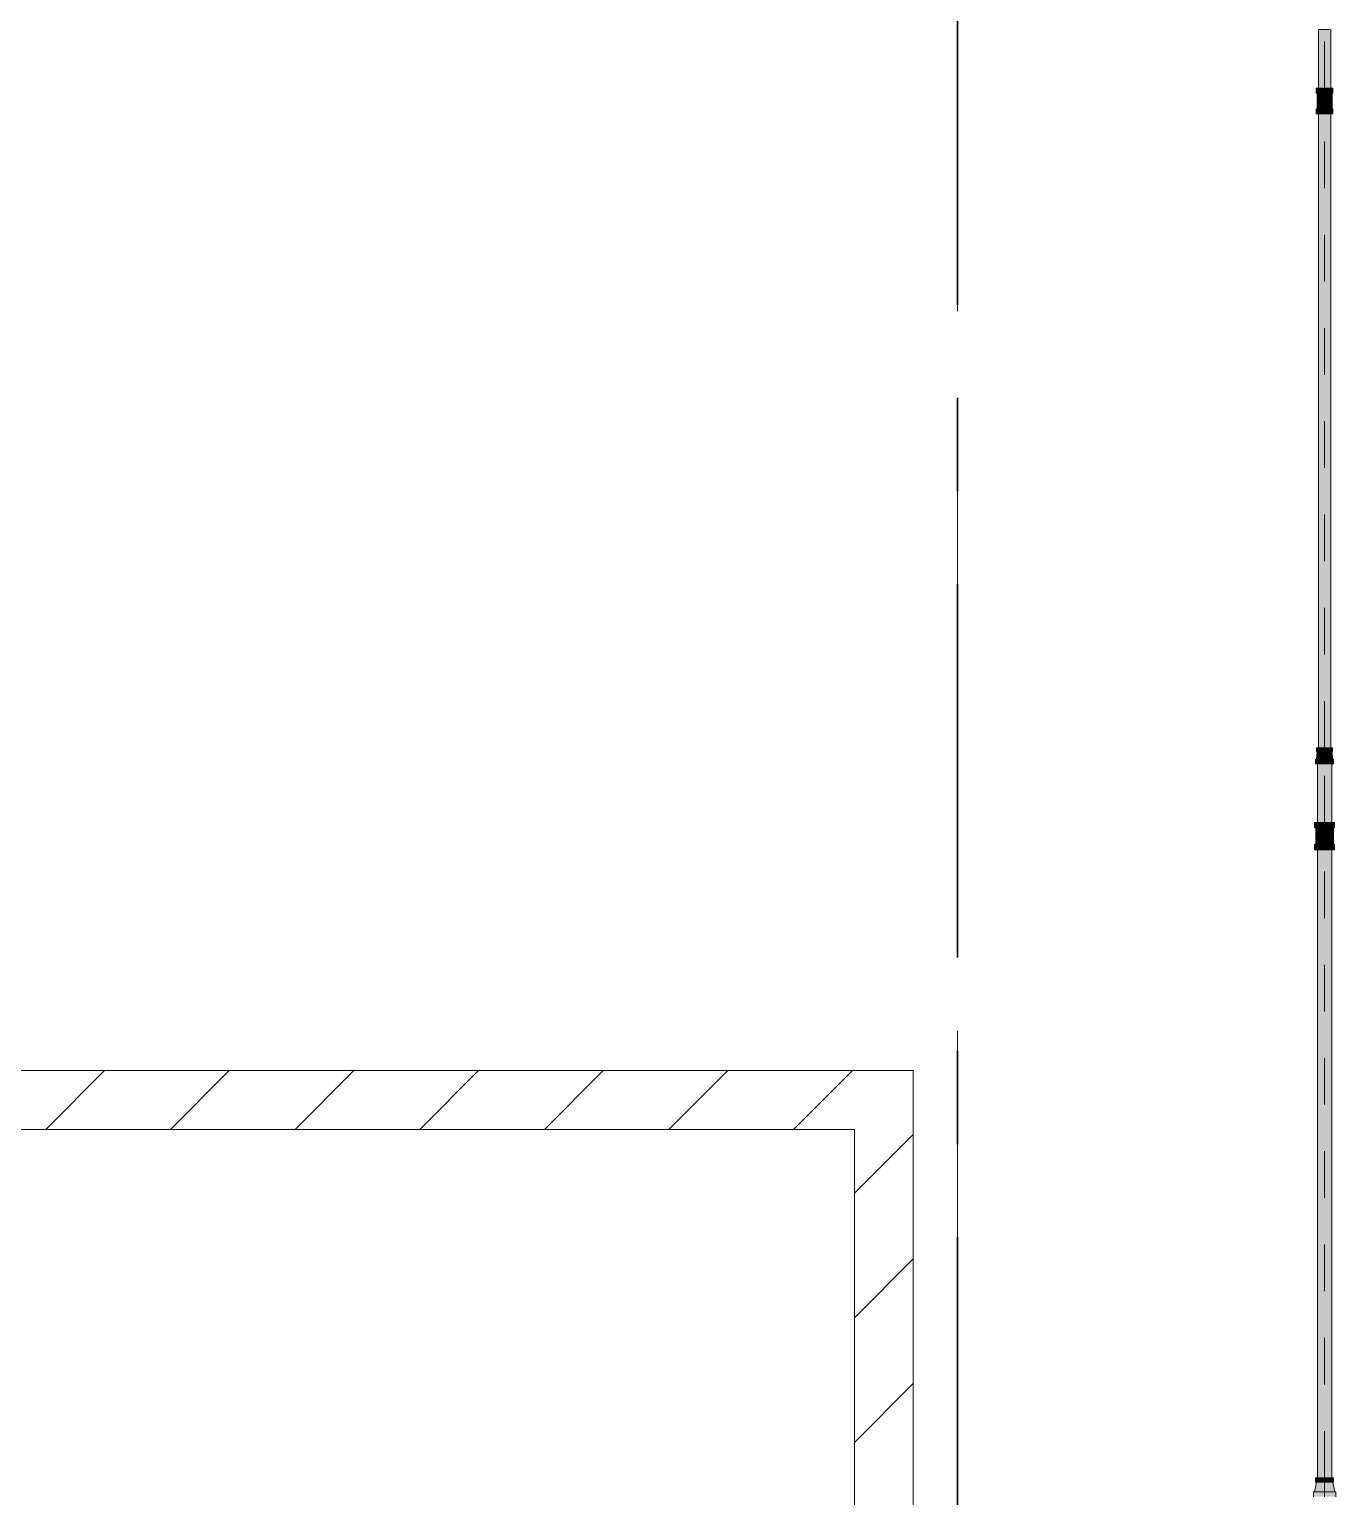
# Model space of a CAD drawing. Header units: millimetres. Extents: x -4000 to 187956, y -58990 to 162485.
# Drawn here: x 9841 to 14288, y 6950 to 11944 of the extents above; entities that cross this region are included whole.
import ezdxf

# ---------------------------------------------------------------- set-up
doc = ezdxf.new("R2010")
doc.units = ezdxf.units.MM
for name, pattern in [('Dash 1_16_', [317.5, 158.75, -158.75]), ('Grid Line', [2222.5, 1270, -317.5, 317.5, -317.5]), ('Grid Line 12_5mm', [2150, 1250, -300, 300, -300])]:
    doc.linetypes.add(name, pattern=pattern)
for name, color, linetype, lineweight in [('A-WALL', 113, 'Continuous', 13), ('A-WALL-PATT', 111, 'Continuous', 13), ('P-PIPE', 3, 'Continuous', 9), ('P-PIPE-CNTR', 3, 'Continuous', 9), ('S-GRID', 1, 'Continuous', 30)]:
    doc.layers.add(name, color=color, linetype=linetype, lineweight=lineweight)
pattern_1 = [(45, (0, 0), (-212.132, 212.132), [])]

# ---------------------------------------------------------------- blocks, each defined once
blk = doc.blocks.new('CMF2_NHAXUONG_A_rvt-1-FFS - TANG 1')
at = {"layer": 'A-WALL-PATT', "lineweight": 9}
h = blk.add_hatch(dxfattribs=at)
h.set_pattern_fill('FP_12', color=250, style=0, pattern_type=2)
h.set_pattern_definition(pattern_1)
h.paths.add_polyline_path([(900.5, 8200), (12850, 8200), (12850, 8400), (500.5, 8400), (500.5, 8200)])
h = blk.add_hatch(dxfattribs=at)
h.set_pattern_fill('FP_12', color=250, style=0, pattern_type=2)
h.set_pattern_definition(pattern_1)
h.paths.add_polyline_path([(12850, 1000.1), (12850, 8200), (12650, 8200), (12650, 1000.1)])
at = {"layer": 'A-WALL', "color": 50, "lineweight": 15}
for p, q in [((12850, 8400), (7950.1, 8400)), ((12850, 8200), (12850, 8400)), ((1000.5, 8200), (12650, 8200)), ((12650, 8200), (12650, 1000.1)), ((12850, 1000.1), (12850, 8200))]:
    blk.add_line(p, q, dxfattribs=at)
at = {"layer": 'A-WALL', "color": 35, "lineweight": 15}
for p, q in [((12850, 8400), (7950.1, 8400)), ((12850, 8400), (12850, 8200)), ((7515, 8200), (12650, 8200)), ((12650, 8200), (12650, 1000.1)), ((12850, 1000.1), (12850, 8200))]:
    blk.add_line(p, q, dxfattribs=at)
at = {"layer": 'S-GRID', "linetype": 'Grid Line 12_5mm', "lineweight": 9}
blk.add_line((13000, 161185.2), (13000, -16487.4), dxfattribs=at)
blk.add_line((13000, 161185.2), (13000, -16487.4), dxfattribs=at)

msp = doc.modelspace()

# ---------------------------------------------------------------- block references
at = {"lineweight": 5}
msp.add_blockref('CMF2_NHAXUONG_A_rvt-1-FFS - TANG 1', (0, 0), dxfattribs=at)

# ---------------------------------------------------------------- next in the draw order: hatches: boundary and pattern name
at = {"layer": 'P-PIPE', "transparency": 33554534}
for points in [[(14228.9, 11743.9), (14250, 11743.9), (14250, 11944.1), (14228.9, 11944.1), (14228.9, 11848.3)], [(14250, 11743.9), (14271.1, 11743.9), (14270.4, 11944.1), (14250, 11944.1), (14250, 11848.3)], [(14229.8, 11727.2), (14250, 11727.2), (14250, 11743.9), (14221.4, 11743.9), (14222.3, 11727.2), (14225.2, 11727.2)], [(14278.6, 11727.2), (14277.7, 11743.9), (14250, 11743.9), (14250, 11727.2), (14277.7, 11727.2)], [(14248.4, 11673.3), (14250, 11673.3), (14250, 11679.1), (14240.8, 11681.4), (14233.9, 11686.9), (14231.7, 11689.6), (14229.2, 11696.3), (14229.2, 11704.1), (14233.9, 11713.6), (14237.7, 11717.2), (14244.3, 11720.3), (14250, 11721.4), (14250, 11727.2), (14224.7, 11727.2), (14225.6, 11673.3), (14246.7, 11673.3)], [(14250, 11676.1), (14256.2, 11676.9), (14262.1, 11679.4), (14267.1, 11683.2), (14270.9, 11688.2), (14273.3, 11694), (14274.1, 11700.2), (14273.3, 11706.5), (14270.9, 11712.3), (14267.1, 11717.3), (14262.1, 11721.1), (14256.2, 11723.5), (14250, 11724.3), (14243.8, 11723.5), (14237.9, 11721.1), (14233, 11717.3), (14229.1, 11712.3), (14226.7, 11706.5), (14225.9, 11700.2), (14226.7, 11694), (14229.1, 11688.2), (14233, 11683.2), (14237.9, 11679.4), (14243.8, 11676.9)], [(14250, 11683.5), (14254.3, 11684.1), (14261.8, 11688.4), (14266.1, 11695.9), (14266.1, 11704.6), (14261.8, 11712), (14254.3, 11716.4), (14245.7, 11716.4), (14238.2, 11712), (14233.9, 11704.6), (14233.9, 11695.9), (14238.2, 11688.4), (14245.7, 11684.1)], [(14267.9, 11673.3), (14275.3, 11673.3), (14274.4, 11727.2), (14250, 11727.2), (14250, 11721.4), (14259.2, 11719), (14266.1, 11713.6), (14268.3, 11710.9), (14270.8, 11704.1), (14270.8, 11696.3), (14266.1, 11686.9), (14262.3, 11683.3), (14255.7, 11680.1), (14250, 11679.1), (14250, 11673.3), (14265.3, 11673.3)], [(14229.8, 11656.6), (14250, 11656.6), (14250, 11673.3), (14221.4, 11673.3), (14222.3, 11656.6), (14225.2, 11656.6)], [(14250, 9498.7), (14250, 11656.6), (14228.9, 11656.6), (14229.6, 9498.7), (14244.5, 9498.7)], [(14250, 11656.6), (14278.6, 11656.6), (14277.7, 11673.3), (14250, 11673.3)], [(14250, 9498.7), (14271.1, 9498.7), (14270.4, 11656.6), (14250, 11656.6), (14250, 9512.2)], [(14269.3, 9485.4), (14277.4, 9485.4), (14276.4, 9498.7), (14222.7, 9498.7), (14223.6, 9485.4), (14263.7, 9485.4)], [(14271.8, 9444.1), (14280.8, 9444.1), (14279.8, 9459), (14219.2, 9459), (14220.3, 9444.1), (14265.4, 9444.1)], [(14274.3, 9459), (14278.1, 9459), (14273.9, 9485.4), (14225.2, 9485.4), (14222.9, 9459), (14269.9, 9459)], [(14232.9, 9244.5), (14250, 9244.5), (14250, 9444.1), (14225.9, 9444.1), (14226.7, 9244.5), (14229.1, 9244.5)], [(14274.1, 9244.5), (14273.3, 9444.1), (14250, 9444.1), (14250, 9244.5), (14273.3, 9244.5)], [(14250, 9226.1), (14250, 9244.5), (14216.2, 9244.5), (14217.4, 9226.1), (14241.3, 9226.1)], [(14283.8, 9226.1), (14282.6, 9244.5), (14250, 9244.5), (14250, 9226.1), (14282.6, 9226.1)], [(14224, 9170.4), (14250, 9170.4), (14250, 9177.1), (14242.6, 9178.5), (14236.3, 9182.2), (14231.7, 9187.6), (14229.2, 9194.5), (14229.2, 9202.1), (14231.7, 9208.9), (14236.3, 9214.4), (14242.6, 9218.1), (14250, 9220.2), (14250, 9226.1), (14220, 9226.1), (14221, 9170.4)], [(14250, 9174.2), (14256.2, 9175), (14262.1, 9177.4), (14267.1, 9181.2), (14270.9, 9186.2), (14273.3, 9192), (14274.1, 9198.3), (14273.3, 9204.5), (14270.9, 9210.3), (14267.1, 9215.3), (14259.5, 9220.2), (14256.2, 9221.6), (14250, 9222.4), (14240.5, 9220.2), (14237.9, 9219.2), (14233, 9215.3), (14229.1, 9210.3), (14226.7, 9204.5), (14225.9, 9198.3), (14226.7, 9192), (14229.1, 9186.2), (14233, 9181.2), (14237.9, 9177.4), (14243.8, 9175)], [(14250, 9181.6), (14254.3, 9182.1), (14261.8, 9186.5), (14266.1, 9193.9), (14266.1, 9202.6), (14261.8, 9210.1), (14254.3, 9214.4), (14245.7, 9214.4), (14238.2, 9210.1), (14233.9, 9202.6), (14233.9, 9193.9), (14238.2, 9186.5), (14245.7, 9182.1)], [(14276, 9170.4), (14280, 9170.4), (14279, 9226.1), (14250, 9226.1), (14250, 9219.4), (14257.5, 9218.1), (14263.7, 9214.4), (14268.3, 9208.9), (14270.8, 9202.1), (14270.8, 9194.5), (14268.3, 9187.6), (14263.7, 9182.2), (14257.5, 9178.5), (14250, 9177.1), (14250, 9170.4), (14271.2, 9170.4)], [(14250, 9152), (14250, 9170.4), (14216.2, 9170.4), (14217.4, 9152), (14241.3, 9152)], [(14250, 7014.2), (14250, 9152), (14225.9, 9152), (14226.7, 7014.2), (14243.8, 7014.2)], [(14283.8, 9152), (14282.6, 9170.4), (14250, 9170.4), (14250, 9152), (14282.6, 9152)], [(14250, 7014.2), (14274.1, 7014.2), (14273.3, 9152), (14250, 9152), (14250, 7176.2)], [(14267.3, 6966.7), (14284.5, 6966.7), (14277.1, 6999.3), (14221.9, 6999.3), (14216.6, 6966.7), (14258.9, 6966.7)], [(14271.8, 6999.3), (14280.8, 6999.3), (14279.8, 7014.2), (14219.2, 7014.2), (14220.3, 6999.3), (14265.4, 6999.3)], [(14223.4, 6949.9), (14287.7, 6949.9), (14287.7, 6966.7), (14212.4, 6966.7), (14212.4, 6949.9), (14217.4, 6949.9)]]:
    msp.add_hatch(color=1, dxfattribs=at).paths.add_polyline_path(points)

# ---------------------------------------------------------------- next in the draw order: linework, layer by layer
at = {"layer": 'P-PIPE', "color": 20, "lineweight": 13}
for p, q in [((14228.9, 11944.1), (14228.9, 11743.9)), ((14229.6, 11944.1), (14228.9, 11944.1)), ((14268.3, 11944.1), (14231.7, 11944.1)), ((14271.1, 11944.1), (14270.4, 11944.1)), ((14271.1, 11743.9), (14271.1, 11944.1)), ((14221.4, 11743.9), (14221.4, 11727.2)), ((14222.3, 11743.9), (14221.4, 11743.9)), ((14250, 11743.9), (14221.4, 11743.9)), ((14228.8, 11743.9), (14222.3, 11743.9)), ((14228.9, 11743.9), (14229.6, 11743.9)), ((14229.7, 11743.9), (14235.1, 11743.9)), ((14235, 11743.9), (14229.8, 11743.9)), ((14235.6, 11743.9), (14264.4, 11743.9)), ((14250, 11743.9), (14235.7, 11743.9)), ((14264.3, 11743.9), (14250, 11743.9)), ((14278.6, 11743.9), (14250, 11743.9)), ((14264.9, 11743.9), (14270.3, 11743.9)), ((14270.2, 11743.9), (14265, 11743.9)), ((14270.4, 11743.9), (14271.1, 11743.9)), ((14274.8, 11743.9), (14271.2, 11743.9)), ((14277.7, 11743.9), (14274.8, 11743.9)), ((14278.6, 11743.9), (14277.7, 11743.9)), ((14278.6, 11727.2), (14278.6, 11743.9)), ((14221.4, 11727.2), (14222.3, 11727.2)), ((14221.4, 11727.2), (14250, 11727.2)), ((14222.3, 11727.2), (14224.6, 11727.2)), ((14224.7, 11727.2), (14224.7, 11673.3)), ((14225.6, 11727.2), (14224.7, 11727.2)), ((14225.6, 11727.2), (14224.7, 11727.2)), ((14225.5, 11727.2), (14234.7, 11727.2)), ((14234.6, 11727.2), (14225.6, 11727.2)), ((14242.6, 11727.2), (14225.6, 11727.2)), ((14241.9, 11727.2), (14235.6, 11727.2)), ((14235.7, 11727.2), (14241.9, 11727.2)), ((14243.4, 11727.2), (14250, 11727.2)), ((14250, 11727.2), (14243.5, 11727.2)), ((14250, 11727.2), (14243.5, 11727.2)), ((14250, 11727.2), (14256.6, 11727.2)), ((14250, 11727.2), (14278.6, 11727.2)), ((14256.5, 11727.2), (14250, 11727.2)), ((14256.5, 11727.2), (14250, 11727.2)), ((14275.3, 11727.2), (14257.4, 11727.2)), ((14258.1, 11727.2), (14264.3, 11727.2)), ((14264.4, 11727.2), (14258.1, 11727.2)), ((14265.3, 11727.2), (14274.5, 11727.2)), ((14275.3, 11727.2), (14265.4, 11727.2)), ((14275.3, 11673.3), (14275.3, 11727.2)), ((14275.4, 11727.2), (14278.6, 11727.2)), ((14221.4, 11673.3), (14221.4, 11656.6)), ((14224.6, 11673.3), (14221.4, 11673.3)), ((14250, 11673.3), (14221.4, 11673.3)), ((14221.4, 11656.6), (14228.8, 11656.6)), ((14221.4, 11656.6), (14250, 11656.6)), ((14224.7, 11673.3), (14234.6, 11673.3)), ((14224.7, 11673.3), (14242.6, 11673.3)), ((14234.7, 11673.3), (14225.5, 11673.3)), ((14228.9, 11656.6), (14228.9, 9498.7)), ((14229.6, 11656.6), (14228.9, 11656.6)), ((14235.1, 11656.6), (14229.7, 11656.6)), ((14229.8, 11656.6), (14235, 11656.6)), ((14235.6, 11673.3), (14241.9, 11673.3)), ((14264.4, 11656.6), (14235.6, 11656.6)), ((14241.9, 11673.3), (14235.7, 11673.3)), ((14235.7, 11656.6), (14250, 11656.6)), ((14250, 11673.3), (14243.4, 11673.3)), ((14243.5, 11673.3), (14250, 11673.3)), ((14243.5, 11673.3), (14250, 11673.3)), ((14256.6, 11673.3), (14250, 11673.3)), ((14278.6, 11673.3), (14250, 11673.3)), ((14250, 11673.3), (14256.5, 11673.3)), ((14250, 11673.3), (14256.5, 11673.3)), ((14250, 11656.6), (14264.3, 11656.6)), ((14250, 11656.6), (14278.6, 11656.6)), ((14257.4, 11673.3), (14262.6, 11673.3)), ((14264.3, 11673.3), (14258.1, 11673.3)), ((14258.1, 11673.3), (14264.4, 11673.3)), ((14262.6, 11673.3), (14274.4, 11673.3)), ((14270.3, 11656.6), (14264.9, 11656.6)), ((14265, 11656.6), (14270.2, 11656.6)), ((14274.5, 11673.3), (14265.3, 11673.3)), ((14265.4, 11673.3), (14274.4, 11673.3)), ((14271.1, 11656.6), (14270.4, 11656.6)), ((14271.1, 9498.7), (14271.1, 11656.6)), ((14271.2, 11656.6), (14278.6, 11656.6)), ((14274.4, 11673.3), (14275.3, 11673.3)), ((14274.4, 11673.3), (14275.3, 11673.3)), ((14278.6, 11673.3), (14275.4, 11673.3)), ((14278.6, 11656.6), (14278.6, 11673.3)), ((14222.7, 9498.7), (14222.7, 9485.4)), ((14228.7, 9498.7), (14222.7, 9498.7)), ((14277.4, 9498.7), (14222.7, 9498.7)), ((14228.9, 9498.7), (14229.6, 9498.7)), ((14231.7, 9498.7), (14268.3, 9498.7)), ((14268.4, 9498.7), (14231.7, 9498.7)), ((14270.4, 9498.7), (14271.1, 9498.7)), ((14277.4, 9498.7), (14271.3, 9498.7)), ((14277.4, 9485.4), (14277.4, 9498.7)), ((14219.2, 9459), (14219.2, 9444.1)), ((14221.7, 9459), (14219.2, 9459)), ((14280.8, 9459), (14219.2, 9459)), ((14219.2, 9444.1), (14280.8, 9444.1)), ((14219.2, 9444.1), (14225.7, 9444.1)), ((14225.2, 9485.4), (14221.9, 9459)), ((14222.7, 9485.4), (14277.4, 9485.4)), ((14222.7, 9485.4), (14225, 9485.4)), ((14242, 9459), (14223.3, 9459)), ((14225.9, 9444.1), (14225.9, 9244.5)), ((14228, 9444.1), (14225.9, 9444.1)), ((14226.3, 9485.4), (14242.9, 9485.4)), ((14226.5, 9444.1), (14228.2, 9444.1)), ((14229, 9444.1), (14271, 9444.1)), ((14270.9, 9444.1), (14229.1, 9444.1)), ((14257.3, 9459), (14242.7, 9459)), ((14243.6, 9485.4), (14256.4, 9485.4)), ((14257.1, 9485.4), (14273.7, 9485.4)), ((14276.7, 9459), (14258, 9459)), ((14271.8, 9444.1), (14273.5, 9444.1)), ((14274.1, 9444.1), (14272, 9444.1)), ((14274.1, 9244.5), (14274.1, 9444.1)), ((14274.3, 9444.1), (14276.7, 9444.1)), ((14278.1, 9459), (14274.8, 9485.4)), ((14275, 9485.4), (14277.4, 9485.4)), ((14276.7, 9444.1), (14279.8, 9444.1)), ((14280.8, 9459), (14278.3, 9459)), ((14279.8, 9444.1), (14280.8, 9444.1)), ((14280.8, 9444.1), (14280.8, 9459)), ((14216.2, 9244.5), (14216.2, 9226.1)), ((14217.4, 9244.5), (14216.2, 9244.5)), ((14250, 9244.5), (14216.2, 9244.5)), ((14220.7, 9244.5), (14217.4, 9244.5)), ((14225.8, 9244.5), (14220.7, 9244.5)), ((14225.9, 9244.5), (14232.9, 9244.5)), ((14232.9, 9244.5), (14226.6, 9244.5)), ((14250, 9244.5), (14233.1, 9244.5)), ((14233.1, 9244.5), (14266.9, 9244.5)), ((14266.9, 9244.5), (14250, 9244.5)), ((14283.8, 9244.5), (14250, 9244.5)), ((14273.4, 9244.5), (14267.1, 9244.5)), ((14267.1, 9244.5), (14274.1, 9244.5)), ((14279.3, 9244.5), (14274.2, 9244.5)), ((14283.8, 9244.5), (14279.3, 9244.5)), ((14283.8, 9226.1), (14283.8, 9244.5)), ((14216.2, 9226.1), (14219.8, 9226.1)), ((14216.2, 9226.1), (14250, 9226.1)), ((14220, 9226.1), (14220, 9170.4)), ((14241.2, 9226.1), (14220, 9226.1)), ((14221, 9226.1), (14220, 9226.1)), ((14221, 9226.1), (14241.3, 9226.1)), ((14241.2, 9226.1), (14221, 9226.1)), ((14242.2, 9226.1), (14250, 9226.1)), ((14250, 9226.1), (14242.2, 9226.1)), ((14250, 9226.1), (14242.2, 9226.1)), ((14250, 9226.1), (14257.8, 9226.1)), ((14250, 9226.1), (14283.8, 9226.1)), ((14257.8, 9226.1), (14250, 9226.1)), ((14257.8, 9226.1), (14250, 9226.1)), ((14258.7, 9226.1), (14279, 9226.1)), ((14280, 9226.1), (14258.8, 9226.1)), ((14280, 9226.1), (14258.8, 9226.1)), ((14280, 9170.4), (14280, 9226.1)), ((14280.2, 9226.1), (14283.8, 9226.1)), ((14216.2, 9170.4), (14216.2, 9152)), ((14219.8, 9170.4), (14216.2, 9170.4)), ((14250, 9170.4), (14216.2, 9170.4)), ((14216.2, 9152), (14220.7, 9152)), ((14216.2, 9152), (14250, 9152)), ((14220, 9170.4), (14241.2, 9170.4)), ((14220, 9170.4), (14241.2, 9170.4)), ((14220.7, 9152), (14225.8, 9152)), ((14241.3, 9170.4), (14221, 9170.4)), ((14225.9, 9152), (14225.9, 7014.2)), ((14232.9, 9152), (14225.9, 9152)), ((14226.6, 9152), (14232.9, 9152)), ((14233.1, 9152), (14250, 9152)), ((14266.9, 9152), (14233.1, 9152)), ((14250, 9170.4), (14242.2, 9170.4)), ((14242.2, 9170.4), (14250, 9170.4)), ((14242.2, 9170.4), (14250, 9170.4)), ((14257.8, 9170.4), (14250, 9170.4)), ((14283.8, 9170.4), (14250, 9170.4)), ((14250, 9170.4), (14257.8, 9170.4)), ((14250, 9170.4), (14257.8, 9170.4)), ((14250, 9152), (14266.9, 9152)), ((14250, 9152), (14283.8, 9152)), ((14279, 9170.4), (14258.7, 9170.4)), ((14258.8, 9170.4), (14280, 9170.4)), ((14258.8, 9170.4), (14271.2, 9170.4)), ((14267.1, 9152), (14273.4, 9152)), ((14274.1, 9152), (14267.1, 9152)), ((14271.2, 9170.4), (14279, 9170.4)), ((14274.1, 7014.2), (14274.1, 9152)), ((14274.2, 9152), (14279.3, 9152)), ((14279, 9170.4), (14280, 9170.4)), ((14279.3, 9152), (14282.6, 9152)), ((14283.8, 9170.4), (14280.2, 9170.4)), ((14282.6, 9152), (14283.8, 9152)), ((14283.8, 9152), (14283.8, 9170.4)), ((14221.9, 6999.3), (14215.5, 6966.7)), ((14219.2, 7014.2), (14219.2, 6999.3)), ((14220.3, 7014.2), (14219.2, 7014.2)), ((14280.8, 7014.2), (14219.2, 7014.2)), ((14219.2, 6999.3), (14280.8, 6999.3)), ((14219.2, 6999.3), (14220.3, 6999.3)), ((14225.7, 7014.2), (14220.3, 7014.2)), ((14220.3, 6999.3), (14221.7, 6999.3)), ((14223.3, 6999.3), (14242, 6999.3)), ((14225.9, 7014.2), (14228, 7014.2)), ((14228.2, 7014.2), (14226.5, 7014.2)), ((14271, 7014.2), (14229, 7014.2)), ((14229.1, 7014.2), (14270.9, 7014.2)), ((14242.7, 6999.3), (14257.3, 6999.3)), ((14258, 6999.3), (14276.7, 6999.3)), ((14273.5, 7014.2), (14271.8, 7014.2)), ((14272, 7014.2), (14274.1, 7014.2)), ((14280.8, 7014.2), (14274.3, 7014.2)), ((14284.5, 6966.7), (14278.1, 6999.3)), ((14278.3, 6999.3), (14279.8, 6999.3)), ((14279.8, 6999.3), (14280.8, 6999.3)), ((14280.8, 6999.3), (14280.8, 7014.2)), ((14212.4, 6966.7), (14212.4, 6949.9)), ((14215.2, 6966.7), (14212.4, 6966.7)), ((14287.7, 6966.7), (14212.4, 6966.7)), ((14216.4, 6966.7), (14215.2, 6966.7)), ((14240.3, 6966.7), (14217.4, 6966.7)), ((14259, 6966.7), (14241, 6966.7)), ((14282.6, 6966.7), (14259.7, 6966.7)), ((14284.8, 6966.7), (14283.6, 6966.7)), ((14286.4, 6966.7), (14284.8, 6966.7)), ((14287.7, 6966.7), (14286.4, 6966.7)), ((14287.7, 6949.9), (14287.7, 6966.7))]:
    msp.add_line(p, q, dxfattribs=at)
for centre, radius, start, end in [((14250, 11700.2), 24.1, 90, 270), ((14250, 11700.2), 24.1, 120, 225), ((14250, 11700.2), 21.1, 90, 177.7452), ((14250, 11700.2), 21.1, 180, 192.7707), ((14250, 11700.2), 21.1, 195, 240), ((14250, 11700.2), 24.1, 90, 120), ((14250, 11700.2), 24.1, 30, 90), ((14250, 11700.2), 24.1, 270, 90), ((14250, 11700.2), 21.1, 32.2548, 90), ((14250, 11700.2), 21.1, 317.2293, 30), ((14250, 11700.2), 24.1, 315, 330), ((14250, 11700.2), 24.1, 0, 30), ((14250, 11700.2), 24.1, 330, 0), ((14250, 11700.2), 24.1, 225, 240), ((14250, 11700.2), 24.1, 240, 255), ((14250, 11700.2), 21.1, 242.2293, 267.7707), ((14250, 11700.2), 24.1, 255, 270), ((14250, 11700.2), 21.1, 270, 285), ((14250, 11700.2), 24.1, 270, 285), ((14250, 11700.2), 21.1, 285, 300), ((14250, 11700.2), 24.1, 285, 300), ((14250, 11700.2), 21.1, 300, 315), ((14250, 11700.2), 24.1, 300, 315), ((14250, 9198.3), 24.1, 90, 270), ((14250, 9198.3), 24.1, 90, 270), ((14250, 9198.3), 21.1, 135, 192.7707), ((14250, 9198.3), 21.1, 195, 240), ((14250, 9198.3), 21.1, 90, 128.0708), ((14250, 9198.3), 24.1, 330, 90), ((14250, 9198.3), 24.1, 270, 90), ((14250, 9198.3), 21.1, 75, 90), ((14250, 9198.3), 21.1, 60, 75), ((14250, 9198.3), 21.1, 39.3488, 60), ((14250, 9198.3), 21.1, 15, 36.9292), ((14250, 9198.3), 21.1, 331.0876, 0), ((14250, 9198.3), 21.1, 0, 15), ((14250, 9198.3), 21.1, 242.2293, 267.7707), ((14250, 9198.3), 21.1, 270, 315), ((14250, 9198.3), 24.1, 270, 315), ((14250, 9198.3), 21.1, 317.2293, 330), ((14250, 9198.3), 24.1, 315, 330)]:
    msp.add_arc(centre, radius, start, end, dxfattribs=at)
at = {"layer": 'P-PIPE', "color": 1}
for centre, start, end in [((14250, 11700.2), 0, 180), ((14250, 11700.2), 180, 0), ((14250, 9198.3), 0, 180), ((14250, 9198.3), 180, 0)]:
    msp.add_arc(centre, 16.7, start, end, dxfattribs=at)
at = {"layer": 'P-PIPE-CNTR', "color": 1, "linetype": 'Dash 1_16_'}
for p, q in [((14250, 11743.9), (14250, 11944.1)), ((14250, 11743.9), (14250, 11944.1)), ((14225, 11700.2), (14275, 11700.2)), ((14250, 11675.2), (14250, 11725.2)), ((14250, 9498.7), (14250, 11656.6)), ((14250, 9498.7), (14250, 11656.6)), ((14250, 9244.5), (14250, 9444.1)), ((14250, 9244.5), (14250, 9444.1)), ((14225, 9198.3), (14275, 9198.3)), ((14250, 9173.3), (14250, 9223.3)), ((14250, 7014.2), (14250, 9152)), ((14250, 7014.2), (14250, 9152))]:
    msp.add_line(p, q, dxfattribs=at)
at = {"layer": 'P-PIPE-CNTR', "color": 20, "lineweight": 13}
for p, q in [((14250, 11743.9), (14250, 11724.3)), ((14250, 11724.3), (14250, 11721.4)), ((14250, 11721.4), (14250, 11717.9)), ((14250, 11716.9), (14250, 11683.5)), ((14250, 11683.5), (14250, 11679.5)), ((14250, 11679.1), (14250, 11677.8)), ((14250, 11676.1), (14250, 11656.6)), ((14250, 9444.1), (14250, 9498.7)), ((14250, 9244.5), (14250, 9222.4)), ((14250, 9222.4), (14250, 9220.2)), ((14250, 9219.4), (14250, 9215.9)), ((14250, 9215), (14250, 9181.6)), ((14250, 9181.6), (14250, 9177.6)), ((14250, 9177.1), (14250, 9175.8)), ((14250, 9174.2), (14250, 9152)), ((14250, 6949.9), (14250, 7014.2))]:
    msp.add_line(p, q, dxfattribs=at)
at = {"layer": 'S-GRID', "linetype": 'Grid Line'}
msp.add_line((13000, 161185.2), (13000, -16487.4), dxfattribs=at)

doc.saveas('drawing.dxf')
